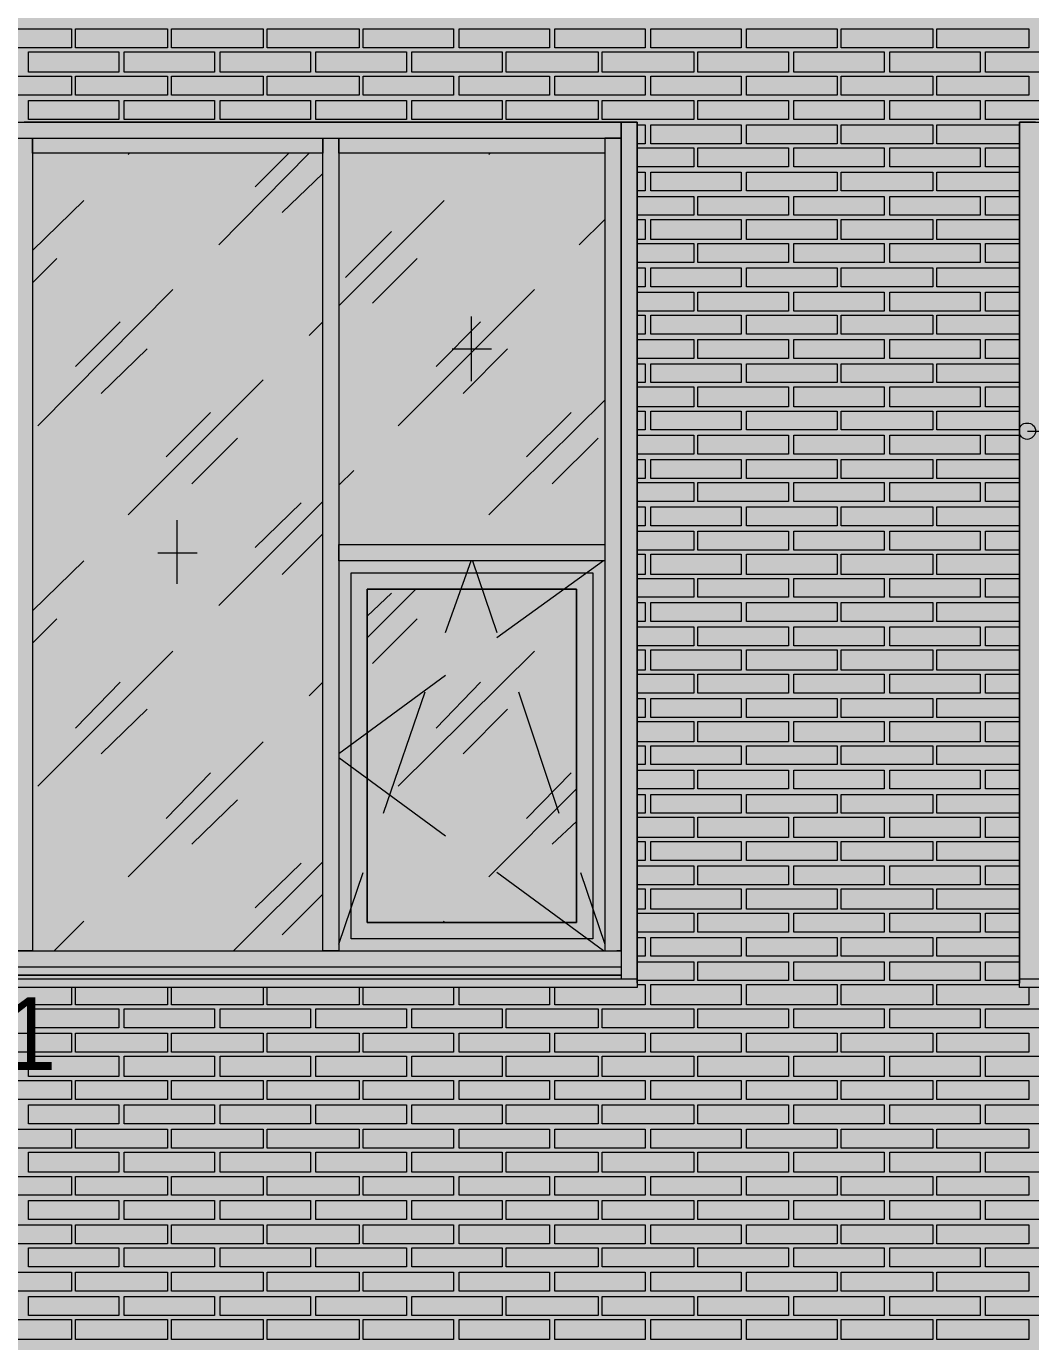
# Model space of a CAD drawing. Header units: millimetres. Extents: x -28928 to 100580, y -22867 to 36490.
# Drawn here: x 28879 to 32027, y 24164 to 28287 of the extents above; entities that cross this region are included whole.
import ezdxf

# ---------------------------------------------------------------- set-up
doc = ezdxf.new("R2010")
doc.units = ezdxf.units.MM
doc.layers.add('PDF _Геометрия', color=7, linetype='Continuous', true_color=0x8f8e8d)
doc.layers.add('PDF _Сплошная заливка', color=7, linetype='Continuous', true_color=0xffffff)
doc.layers.add('PDF _Текст', color=7, linetype='Continuous')

msp = doc.modelspace()

# ---------------------------------------------------------------- hatches: boundary and pattern name
at = {"layer": 'PDF _Сплошная заливка', "true_color": 0xdcd6cf, "transparency": 33554559}
msp.add_hatch(color=254, dxfattribs=at).paths.add_polyline_path([(19133.7, 30089.1), (19133.7, 16343.4), (52641.4, 16343.4), (52641.4, 30089.1)])

# ---------------------------------------------------------------- linework, layer by layer
at = {"layer": 'PDF _Геометрия', "lineweight": 9}
for points in [[(29021.1, 28278.4), (29021.1, 28219.1), (28737.6, 28219.1), (28737.6, 28278.4)], [(29321.4, 28278.4), (29321.4, 28219.1), (29033.7, 28219.1), (29033.7, 28278.4)], [(29621.8, 28278.4), (29621.8, 28219.1), (29334.1, 28219.1), (29334.1, 28278.4)], [(29922.2, 28278.4), (29922.2, 28219.1), (29634.5, 28219.1), (29634.5, 28278.4)], [(30218.4, 28278.4), (30218.4, 28219.1), (29934.9, 28219.1), (29934.9, 28278.4)], [(30518.7, 28278.4), (30518.7, 28219.1), (30235.3, 28219.1), (30235.3, 28278.4)], [(30819.1, 28278.4), (30819.1, 28219.1), (30535.7, 28219.1), (30535.7, 28278.4)], [(31119.5, 28278.4), (31119.5, 28219.1), (30836.1, 28219.1), (30836.1, 28278.4)], [(31419.9, 28278.4), (31419.9, 28219.1), (31136.4, 28219.1), (31136.4, 28278.4)], [(31720.3, 28278.4), (31720.3, 28219.1), (31432.6, 28219.1), (31432.6, 28278.4)], [(32020.7, 28278.4), (32020.7, 28219.1), (31733, 28219.1), (31733, 28278.4)], [(29169.1, 28143), (29029.5, 28143), (28885.7, 28143), (28885.7, 28206.4), (29029.5, 28206.4), (29169.1, 28206.4)], [(29469.5, 28143), (29329.9, 28143), (29186.1, 28143), (29186.1, 28206.4), (29329.9, 28206.4), (29469.5, 28206.4)], [(29769.9, 28143), (29626.1, 28143), (29486.4, 28143), (29486.4, 28206.4), (29626.1, 28206.4), (29769.9, 28206.4)], [(30070.3, 28143), (29926.4, 28143), (29786.8, 28143), (29786.8, 28206.4), (29926.4, 28206.4), (30070.3, 28206.4)], [(30370.7, 28143), (30226.8, 28143), (30087.2, 28143), (30087.2, 28206.4), (30226.8, 28206.4), (30370.7, 28206.4)], [(30671.1, 28143), (30527.2, 28143), (30383.4, 28143), (30383.4, 28206.4), (30527.2, 28206.4), (30671.1, 28206.4)], [(30971.4, 28143), (30827.6, 28143), (30683.7, 28143), (30683.7, 28206.4), (30827.6, 28206.4), (30971.4, 28206.4)], [(31267.6, 28143), (31128, 28143), (30984.1, 28143), (30984.1, 28206.4), (31128, 28206.4), (31267.6, 28206.4)], [(31568, 28143), (31428.4, 28143), (31284.5, 28143), (31284.5, 28206.4), (31428.4, 28206.4), (31568, 28206.4)], [(31868.4, 28143), (31724.5, 28143), (31584.9, 28143), (31584.9, 28206.4), (31724.5, 28206.4), (31868.4, 28206.4)], [(32168.7, 28143), (32024.9, 28143), (31885.3, 28143), (31885.3, 28206.4), (32024.9, 28206.4), (32168.7, 28206.4)], [(29021.1, 28130.3), (29021.1, 28071), (28737.6, 28071), (28737.6, 28130.3)], [(29321.4, 28130.3), (29321.4, 28071), (29033.7, 28071), (29033.7, 28130.3)], [(29621.8, 28130.3), (29621.8, 28071), (29334.1, 28071), (29334.1, 28130.3)], [(29922.2, 28130.3), (29922.2, 28071), (29634.5, 28071), (29634.5, 28130.3)], [(30218.4, 28130.3), (30218.4, 28071), (29934.9, 28071), (29934.9, 28130.3)], [(30518.7, 28130.3), (30518.7, 28071), (30235.3, 28071), (30235.3, 28130.3)], [(30819.1, 28130.3), (30819.1, 28071), (30535.7, 28071), (30535.7, 28130.3)], [(31119.5, 28130.3), (31119.5, 28071), (30836.1, 28071), (30836.1, 28130.3)], [(31419.9, 28130.3), (31419.9, 28071), (31136.4, 28071), (31136.4, 28130.3)], [(31720.3, 28130.3), (31720.3, 28071), (31432.6, 28071), (31432.6, 28130.3)], [(32020.7, 28130.3), (32020.7, 28071), (31733, 28071), (31733, 28130.3)], [(29169.1, 27994.9), (29029.5, 27994.9), (28885.7, 27994.9), (28885.7, 28054.1), (29029.5, 28054.1), (29169.1, 28054.1)], [(29469.5, 27994.9), (29329.9, 27994.9), (29186.1, 27994.9), (29186.1, 28054.1), (29329.9, 28054.1), (29469.5, 28054.1)], [(29769.9, 27994.9), (29626.1, 27994.9), (29486.4, 27994.9), (29486.4, 28054.1), (29626.1, 28054.1), (29769.9, 28054.1)], [(30070.3, 27994.9), (29926.4, 27994.9), (29786.8, 27994.9), (29786.8, 28054.1), (29926.4, 28054.1), (30070.3, 28054.1)], [(30370.7, 27994.9), (30226.8, 27994.9), (30087.2, 27994.9), (30087.2, 28054.1), (30226.8, 28054.1), (30370.7, 28054.1)], [(30671.1, 27994.9), (30527.2, 27994.9), (30383.4, 27994.9), (30383.4, 28054.1), (30527.2, 28054.1), (30671.1, 28054.1)], [(30971.4, 27994.9), (30827.6, 27994.9), (30683.7, 27994.9), (30683.7, 28054.1), (30827.6, 28054.1), (30971.4, 28054.1)], [(31267.6, 27994.9), (31128, 27994.9), (30984.1, 27994.9), (30984.1, 28054.1), (31128, 28054.1), (31267.6, 28054.1)], [(31568, 27994.9), (31428.4, 27994.9), (31284.5, 27994.9), (31284.5, 28054.1), (31428.4, 28054.1), (31568, 28054.1)], [(31868.4, 27994.9), (31724.5, 27994.9), (31584.9, 27994.9), (31584.9, 28054.1), (31724.5, 28054.1), (31868.4, 28054.1)], [(32168.7, 27994.9), (32024.9, 27994.9), (31885.3, 27994.9), (31885.3, 28054.1), (32024.9, 28054.1), (32168.7, 28054.1)], [(31119.5, 27978), (31119.5, 27918.7), (30836.1, 27918.7), (30836.1, 27978)], [(31419.9, 27978), (31419.9, 27918.7), (31136.4, 27918.7), (31136.4, 27978)], [(31720.3, 27978), (31720.3, 27918.7), (31432.6, 27918.7), (31432.6, 27978)], [(31267.6, 27846.8), (31128, 27846.8), (30984.1, 27846.8), (30984.1, 27906), (31128, 27906), (31267.6, 27906)], [(31568, 27846.8), (31428.4, 27846.8), (31284.5, 27846.8), (31284.5, 27906), (31428.4, 27906), (31568, 27906)], [(31868.4, 27846.8), (31724.5, 27846.8), (31584.9, 27846.8), (31584.9, 27906), (31724.5, 27906), (31868.4, 27906)], [(31119.5, 27829.9), (31119.5, 27770.7), (30836.1, 27770.7), (30836.1, 27829.9)], [(31419.9, 27829.9), (31419.9, 27770.7), (31136.4, 27770.7), (31136.4, 27829.9)], [(31720.3, 27829.9), (31720.3, 27770.7), (31432.6, 27770.7), (31432.6, 27829.9)], [(31267.6, 27694.5), (31128, 27694.5), (30984.1, 27694.5), (30984.1, 27753.7), (31128, 27753.7), (31267.6, 27753.7)], [(31568, 27694.5), (31428.4, 27694.5), (31284.5, 27694.5), (31284.5, 27753.7), (31428.4, 27753.7), (31568, 27753.7)], [(31868.4, 27694.5), (31724.5, 27694.5), (31584.9, 27694.5), (31584.9, 27753.7), (31724.5, 27753.7), (31868.4, 27753.7)], [(31119.5, 27681.8), (31119.5, 27618.4), (30836.1, 27618.4), (30836.1, 27681.8)], [(31419.9, 27681.8), (31419.9, 27618.4), (31136.4, 27618.4), (31136.4, 27681.8)], [(31720.3, 27681.8), (31720.3, 27618.4), (31432.6, 27618.4), (31432.6, 27681.8)], [(31267.6, 27546.4), (31128, 27546.4), (30984.1, 27546.4), (30984.1, 27605.7), (31128, 27605.7), (31267.6, 27605.7)], [(31568, 27546.4), (31428.4, 27546.4), (31284.5, 27546.4), (31284.5, 27605.7), (31428.4, 27605.7), (31568, 27605.7)], [(31868.4, 27546.4), (31724.5, 27546.4), (31584.9, 27546.4), (31584.9, 27605.7), (31724.5, 27605.7), (31868.4, 27605.7)], [(31119.5, 27529.5), (31119.5, 27470.3), (30836.1, 27470.3), (30836.1, 27529.5)], [(31419.9, 27529.5), (31419.9, 27470.3), (31136.4, 27470.3), (31136.4, 27529.5)], [(31720.3, 27529.5), (31720.3, 27470.3), (31432.6, 27470.3), (31432.6, 27529.5)], [(31267.6, 27394.1), (31128, 27394.1), (30984.1, 27394.1), (30984.1, 27453.4), (31128, 27453.4), (31267.6, 27453.4)], [(31568, 27394.1), (31428.4, 27394.1), (31284.5, 27394.1), (31284.5, 27453.4), (31428.4, 27453.4), (31568, 27453.4)], [(31868.4, 27394.1), (31724.5, 27394.1), (31584.9, 27394.1), (31584.9, 27453.4), (31724.5, 27453.4), (31868.4, 27453.4)], [(31119.5, 27381.4), (31119.5, 27322.2), (30836.1, 27322.2), (30836.1, 27381.4)], [(31419.9, 27381.4), (31419.9, 27322.2), (31136.4, 27322.2), (31136.4, 27381.4)], [(31720.3, 27381.4), (31720.3, 27322.2), (31432.6, 27322.2), (31432.6, 27381.4)], [(31267.6, 27246), (31128, 27246), (30984.1, 27246), (30984.1, 27305.3), (31128, 27305.3), (31267.6, 27305.3)], [(31568, 27246), (31428.4, 27246), (31284.5, 27246), (31284.5, 27305.3), (31428.4, 27305.3), (31568, 27305.3)], [(31868.4, 27246), (31724.5, 27246), (31584.9, 27246), (31584.9, 27305.3), (31724.5, 27305.3), (31868.4, 27305.3)], [(31119.5, 27229.1), (31119.5, 27169.9), (30836.1, 27169.9), (30836.1, 27229.1)], [(31419.9, 27229.1), (31419.9, 27169.9), (31136.4, 27169.9), (31136.4, 27229.1)], [(31720.3, 27229.1), (31720.3, 27169.9), (31432.6, 27169.9), (31432.6, 27229.1)], [(31267.6, 27093.7), (31128, 27093.7), (30984.1, 27093.7), (30984.1, 27157.2), (31128, 27157.2), (31267.6, 27157.2)], [(31568, 27093.7), (31428.4, 27093.7), (31284.5, 27093.7), (31284.5, 27157.2), (31428.4, 27157.2), (31568, 27157.2)], [(31868.4, 27093.7), (31724.5, 27093.7), (31584.9, 27093.7), (31584.9, 27157.2), (31724.5, 27157.2), (31868.4, 27157.2)], [(31119.5, 27081), (31119.5, 27021.8), (30836.1, 27021.8), (30836.1, 27081)], [(31419.9, 27081), (31419.9, 27021.8), (31136.4, 27021.8), (31136.4, 27081)], [(31720.3, 27081), (31720.3, 27021.8), (31432.6, 27021.8), (31432.6, 27081)], [(31267.6, 26945.7), (31128, 26945.7), (30984.1, 26945.7), (30984.1, 27004.9), (31128, 27004.9), (31267.6, 27004.9)], [(31568, 26945.7), (31428.4, 26945.7), (31284.5, 26945.7), (31284.5, 27004.9), (31428.4, 27004.9), (31568, 27004.9)], [(31868.4, 26945.7), (31724.5, 26945.7), (31584.9, 26945.7), (31584.9, 27004.9), (31724.5, 27004.9), (31868.4, 27004.9)], [(31119.5, 26928.7), (31119.5, 26869.5), (30836.1, 26869.5), (30836.1, 26928.7)], [(31419.9, 26928.7), (31419.9, 26869.5), (31136.4, 26869.5), (31136.4, 26928.7)], [(31720.3, 26928.7), (31720.3, 26869.5), (31432.6, 26869.5), (31432.6, 26928.7)], [(31267.6, 26797.6), (31128, 26797.6), (30984.1, 26797.6), (30984.1, 26856.8), (31128, 26856.8), (31267.6, 26856.8)], [(31568, 26797.6), (31428.4, 26797.6), (31284.5, 26797.6), (31284.5, 26856.8), (31428.4, 26856.8), (31568, 26856.8)], [(31868.4, 26797.6), (31724.5, 26797.6), (31584.9, 26797.6), (31584.9, 26856.8), (31724.5, 26856.8), (31868.4, 26856.8)], [(31119.5, 26780.7), (31119.5, 26721.4), (30836.1, 26721.4), (30836.1, 26780.7)], [(31419.9, 26780.7), (31419.9, 26721.4), (31136.4, 26721.4), (31136.4, 26780.7)], [(31720.3, 26780.7), (31720.3, 26721.4), (31432.6, 26721.4), (31432.6, 26780.7)], [(31267.6, 26645.3), (31128, 26645.3), (30984.1, 26645.3), (30984.1, 26704.5), (31128, 26704.5), (31267.6, 26704.5)], [(31568, 26645.3), (31428.4, 26645.3), (31284.5, 26645.3), (31284.5, 26704.5), (31428.4, 26704.5), (31568, 26704.5)], [(31868.4, 26645.3), (31724.5, 26645.3), (31584.9, 26645.3), (31584.9, 26704.5), (31724.5, 26704.5), (31868.4, 26704.5)], [(31119.5, 26632.6), (31119.5, 26569.1), (30836.1, 26569.1), (30836.1, 26632.6)], [(31419.9, 26632.6), (31419.9, 26569.1), (31136.4, 26569.1), (31136.4, 26632.6)], [(31720.3, 26632.6), (31720.3, 26569.1), (31432.6, 26569.1), (31432.6, 26632.6)], [(31267.6, 26497.2), (31128, 26497.2), (30984.1, 26497.2), (30984.1, 26556.4), (31128, 26556.4), (31267.6, 26556.4)], [(31568, 26497.2), (31428.4, 26497.2), (31284.5, 26497.2), (31284.5, 26556.4), (31428.4, 26556.4), (31568, 26556.4)], [(31868.4, 26497.2), (31724.5, 26497.2), (31584.9, 26497.2), (31584.9, 26556.4), (31724.5, 26556.4), (31868.4, 26556.4)], [(31119.5, 26480.3), (31119.5, 26421), (30836.1, 26421), (30836.1, 26480.3)], [(31419.9, 26480.3), (31419.9, 26421), (31136.4, 26421), (31136.4, 26480.3)], [(31720.3, 26480.3), (31720.3, 26421), (31432.6, 26421), (31432.6, 26480.3)], [(31267.6, 26344.9), (31128, 26344.9), (30984.1, 26344.9), (30984.1, 26404.1), (31128, 26404.1), (31267.6, 26404.1)], [(31568, 26344.9), (31428.4, 26344.9), (31284.5, 26344.9), (31284.5, 26404.1), (31428.4, 26404.1), (31568, 26404.1)], [(31868.4, 26344.9), (31724.5, 26344.9), (31584.9, 26344.9), (31584.9, 26404.1), (31724.5, 26404.1), (31868.4, 26404.1)], [(31119.5, 26332.2), (31119.5, 26268.7), (30836.1, 26268.7), (30836.1, 26332.2)], [(31419.9, 26332.2), (31419.9, 26268.7), (31136.4, 26268.7), (31136.4, 26332.2)], [(31720.3, 26332.2), (31720.3, 26268.7), (31432.6, 26268.7), (31432.6, 26332.2)], [(31267.6, 26196.8), (31128, 26196.8), (30984.1, 26196.8), (30984.1, 26256), (31128, 26256), (31267.6, 26256)], [(31568, 26196.8), (31428.4, 26196.8), (31284.5, 26196.8), (31284.5, 26256), (31428.4, 26256), (31568, 26256)], [(31868.4, 26196.8), (31724.5, 26196.8), (31584.9, 26196.8), (31584.9, 26256), (31724.5, 26256), (31868.4, 26256)], [(31119.5, 26179.9), (31119.5, 26120.7), (30836.1, 26120.7), (30836.1, 26179.9)], [(31419.9, 26179.9), (31419.9, 26120.7), (31136.4, 26120.7), (31136.4, 26179.9)], [(31720.3, 26179.9), (31720.3, 26120.7), (31432.6, 26120.7), (31432.6, 26179.9)], [(31267.6, 26044.5), (31128, 26044.5), (30984.1, 26044.5), (30984.1, 26108), (31128, 26108), (31267.6, 26108)], [(31568, 26044.5), (31428.4, 26044.5), (31284.5, 26044.5), (31284.5, 26108), (31428.4, 26108), (31568, 26108)], [(31868.4, 26044.5), (31724.5, 26044.5), (31584.9, 26044.5), (31584.9, 26108), (31724.5, 26108), (31868.4, 26108)], [(31119.5, 26031.8), (31119.5, 25972.6), (30836.1, 25972.6), (30836.1, 26031.8)], [(31419.9, 26031.8), (31419.9, 25972.6), (31136.4, 25972.6), (31136.4, 26031.8)], [(31720.3, 26031.8), (31720.3, 25972.6), (31432.6, 25972.6), (31432.6, 26031.8)], [(31267.6, 25896.4), (31128, 25896.4), (30984.1, 25896.4), (30984.1, 25955.7), (31128, 25955.7), (31267.6, 25955.7)], [(31568, 25896.4), (31428.4, 25896.4), (31284.5, 25896.4), (31284.5, 25955.7), (31428.4, 25955.7), (31568, 25955.7)], [(31868.4, 25896.4), (31724.5, 25896.4), (31584.9, 25896.4), (31584.9, 25955.7), (31724.5, 25955.7), (31868.4, 25955.7)], [(31119.5, 25879.5), (31119.5, 25820.3), (30836.1, 25820.3), (30836.1, 25879.5)], [(31419.9, 25879.5), (31419.9, 25820.3), (31136.4, 25820.3), (31136.4, 25879.5)], [(31720.3, 25879.5), (31720.3, 25820.3), (31432.6, 25820.3), (31432.6, 25879.5)], [(31267.6, 25744.1), (31128, 25744.1), (30984.1, 25744.1), (30984.1, 25807.6), (31128, 25807.6), (31267.6, 25807.6)], [(31568, 25744.1), (31428.4, 25744.1), (31284.5, 25744.1), (31284.5, 25807.6), (31428.4, 25807.6), (31568, 25807.6)], [(31868.4, 25744.1), (31724.5, 25744.1), (31584.9, 25744.1), (31584.9, 25807.6), (31724.5, 25807.6), (31868.4, 25807.6)], [(31119.5, 25731.4), (31119.5, 25672.2), (30836.1, 25672.2), (30836.1, 25731.4)], [(31419.9, 25731.4), (31419.9, 25672.2), (31136.4, 25672.2), (31136.4, 25731.4)], [(31720.3, 25731.4), (31720.3, 25672.2), (31432.6, 25672.2), (31432.6, 25731.4)], [(31267.6, 25596), (31128, 25596), (30984.1, 25596), (30984.1, 25655.3), (31128, 25655.3), (31267.6, 25655.3)], [(31568, 25596), (31428.4, 25596), (31284.5, 25596), (31284.5, 25655.3), (31428.4, 25655.3), (31568, 25655.3)], [(31868.4, 25596), (31724.5, 25596), (31584.9, 25596), (31584.9, 25655.3), (31724.5, 25655.3), (31868.4, 25655.3)], [(31119.5, 25583.4), (31119.5, 25519.9), (30836.1, 25519.9), (30836.1, 25583.4)], [(31419.9, 25583.4), (31419.9, 25519.9), (31136.4, 25519.9), (31136.4, 25583.4)], [(31720.3, 25583.4), (31720.3, 25519.9), (31432.6, 25519.9), (31432.6, 25583.4)], [(31267.6, 25448), (31128, 25448), (30984.1, 25448), (30984.1, 25507.2), (31128, 25507.2), (31267.6, 25507.2)], [(31568, 25448), (31428.4, 25448), (31284.5, 25448), (31284.5, 25507.2), (31428.4, 25507.2), (31568, 25507.2)], [(31868.4, 25448), (31724.5, 25448), (31584.9, 25448), (31584.9, 25507.2), (31724.5, 25507.2), (31868.4, 25507.2)], [(31119.5, 25431), (31119.5, 25371.8), (30836.1, 25371.8), (30836.1, 25431)], [(31419.9, 25431), (31419.9, 25371.8), (31136.4, 25371.8), (31136.4, 25431)], [(31720.3, 25431), (31720.3, 25371.8), (31432.6, 25371.8), (31432.6, 25431)], [(31267.6, 25295.7), (31128, 25295.7), (30984.1, 25295.7), (30984.1, 25354.9), (31128, 25354.9), (31267.6, 25354.9)], [(31568, 25295.7), (31428.4, 25295.7), (31284.5, 25295.7), (31284.5, 25354.9), (31428.4, 25354.9), (31568, 25354.9)], [(31868.4, 25295.7), (31724.5, 25295.7), (31584.9, 25295.7), (31584.9, 25354.9), (31724.5, 25354.9), (31868.4, 25354.9)], [(31119.5, 25283), (31119.5, 25219.5), (30836.1, 25219.5), (30836.1, 25283)], [(31419.9, 25283), (31419.9, 25219.5), (31136.4, 25219.5), (31136.4, 25283)], [(31720.3, 25283), (31720.3, 25219.5), (31432.6, 25219.5), (31432.6, 25283)], [(29169.1, 25147.6), (29029.5, 25147.6), (28885.7, 25147.6), (28885.7, 25206.8), (29029.5, 25206.8), (29169.1, 25206.8)], [(29469.5, 25147.6), (29329.9, 25147.6), (29186.1, 25147.6), (29186.1, 25206.8), (29329.9, 25206.8), (29469.5, 25206.8)], [(29769.9, 25147.6), (29626.1, 25147.6), (29486.4, 25147.6), (29486.4, 25206.8), (29626.1, 25206.8), (29769.9, 25206.8)], [(30070.3, 25147.6), (29926.4, 25147.6), (29786.8, 25147.6), (29786.8, 25206.8), (29926.4, 25206.8), (30070.3, 25206.8)], [(30370.7, 25147.6), (30226.8, 25147.6), (30087.2, 25147.6), (30087.2, 25206.8), (30226.8, 25206.8), (30370.7, 25206.8)], [(30671.1, 25147.6), (30527.2, 25147.6), (30383.4, 25147.6), (30383.4, 25206.8), (30527.2, 25206.8), (30671.1, 25206.8)], [(30971.4, 25147.6), (30827.6, 25147.6), (30683.7, 25147.6), (30683.7, 25206.8), (30827.6, 25206.8), (30971.4, 25206.8)], [(31267.6, 25147.6), (31128, 25147.6), (30984.1, 25147.6), (30984.1, 25206.8), (31128, 25206.8), (31267.6, 25206.8)], [(31568, 25147.6), (31428.4, 25147.6), (31284.5, 25147.6), (31284.5, 25206.8), (31428.4, 25206.8), (31568, 25206.8)], [(31868.4, 25147.6), (31724.5, 25147.6), (31584.9, 25147.6), (31584.9, 25206.8), (31724.5, 25206.8), (31868.4, 25206.8)], [(32168.7, 25147.6), (32024.9, 25147.6), (31885.3, 25147.6), (31885.3, 25206.8), (32024.9, 25206.8), (32168.7, 25206.8)], [(29021.1, 25130.7), (29021.1, 25071.4), (28737.6, 25071.4), (28737.6, 25130.7)], [(29321.4, 25130.7), (29321.4, 25071.4), (29033.7, 25071.4), (29033.7, 25130.7)], [(29621.8, 25130.7), (29621.8, 25071.4), (29334.1, 25071.4), (29334.1, 25130.7)], [(29922.2, 25130.7), (29922.2, 25071.4), (29634.5, 25071.4), (29634.5, 25130.7)], [(30218.4, 25130.7), (30218.4, 25071.4), (29934.9, 25071.4), (29934.9, 25130.7)], [(30518.7, 25130.7), (30518.7, 25071.4), (30235.3, 25071.4), (30235.3, 25130.7)], [(30819.1, 25130.7), (30819.1, 25071.4), (30535.7, 25071.4), (30535.7, 25130.7)], [(31119.5, 25130.7), (31119.5, 25071.4), (30836.1, 25071.4), (30836.1, 25130.7)], [(31419.9, 25130.7), (31419.9, 25071.4), (31136.4, 25071.4), (31136.4, 25130.7)], [(31720.3, 25130.7), (31720.3, 25071.4), (31432.6, 25071.4), (31432.6, 25130.7)], [(32020.7, 25130.7), (32020.7, 25071.4), (31733, 25071.4), (31733, 25130.7)], [(29169.1, 24995.3), (29029.5, 24995.3), (28885.7, 24995.3), (28885.7, 25058.7), (29029.5, 25058.7), (29169.1, 25058.7)], [(29469.5, 24995.3), (29329.9, 24995.3), (29186.1, 24995.3), (29186.1, 25058.7), (29329.9, 25058.7), (29469.5, 25058.7)], [(29769.9, 24995.3), (29626.1, 24995.3), (29486.4, 24995.3), (29486.4, 25058.7), (29626.1, 25058.7), (29769.9, 25058.7)], [(30070.3, 24995.3), (29926.4, 24995.3), (29786.8, 24995.3), (29786.8, 25058.7), (29926.4, 25058.7), (30070.3, 25058.7)], [(30370.7, 24995.3), (30226.8, 24995.3), (30087.2, 24995.3), (30087.2, 25058.7), (30226.8, 25058.7), (30370.7, 25058.7)], [(30671.1, 24995.3), (30527.2, 24995.3), (30383.4, 24995.3), (30383.4, 25058.7), (30527.2, 25058.7), (30671.1, 25058.7)], [(30971.4, 24995.3), (30827.6, 24995.3), (30683.7, 24995.3), (30683.7, 25058.7), (30827.6, 25058.7), (30971.4, 25058.7)], [(31267.6, 24995.3), (31128, 24995.3), (30984.1, 24995.3), (30984.1, 25058.7), (31128, 25058.7), (31267.6, 25058.7)], [(31568, 24995.3), (31428.4, 24995.3), (31284.5, 24995.3), (31284.5, 25058.7), (31428.4, 25058.7), (31568, 25058.7)], [(31868.4, 24995.3), (31724.5, 24995.3), (31584.9, 24995.3), (31584.9, 25058.7), (31724.5, 25058.7), (31868.4, 25058.7)], [(32168.7, 24995.3), (32024.9, 24995.3), (31885.3, 24995.3), (31885.3, 25058.7), (32024.9, 25058.7), (32168.7, 25058.7)], [(29021.1, 24982.6), (29021.1, 24923.4), (28737.6, 24923.4), (28737.6, 24982.6)], [(29321.4, 24982.6), (29321.4, 24923.4), (29033.7, 24923.4), (29033.7, 24982.6)], [(29621.8, 24982.6), (29621.8, 24923.4), (29334.1, 24923.4), (29334.1, 24982.6)], [(29922.2, 24982.6), (29922.2, 24923.4), (29634.5, 24923.4), (29634.5, 24982.6)], [(30218.4, 24982.6), (30218.4, 24923.4), (29934.9, 24923.4), (29934.9, 24982.6)], [(30518.7, 24982.6), (30518.7, 24923.4), (30235.3, 24923.4), (30235.3, 24982.6)], [(30819.1, 24982.6), (30819.1, 24923.4), (30535.7, 24923.4), (30535.7, 24982.6)], [(31119.5, 24982.6), (31119.5, 24923.4), (30836.1, 24923.4), (30836.1, 24982.6)], [(31419.9, 24982.6), (31419.9, 24923.4), (31136.4, 24923.4), (31136.4, 24982.6)], [(31720.3, 24982.6), (31720.3, 24923.4), (31432.6, 24923.4), (31432.6, 24982.6)], [(32020.7, 24982.6), (32020.7, 24923.4), (31733, 24923.4), (31733, 24982.6)], [(29169.1, 24847.2), (29029.5, 24847.2), (28885.7, 24847.2), (28885.7, 24906.4), (29029.5, 24906.4), (29169.1, 24906.4)], [(29469.5, 24847.2), (29329.9, 24847.2), (29186.1, 24847.2), (29186.1, 24906.4), (29329.9, 24906.4), (29469.5, 24906.4)], [(29769.9, 24847.2), (29626.1, 24847.2), (29486.4, 24847.2), (29486.4, 24906.4), (29626.1, 24906.4), (29769.9, 24906.4)], [(30070.3, 24847.2), (29926.4, 24847.2), (29786.8, 24847.2), (29786.8, 24906.4), (29926.4, 24906.4), (30070.3, 24906.4)], [(30370.7, 24847.2), (30226.8, 24847.2), (30087.2, 24847.2), (30087.2, 24906.4), (30226.8, 24906.4), (30370.7, 24906.4)], [(30671.1, 24847.2), (30527.2, 24847.2), (30383.4, 24847.2), (30383.4, 24906.4), (30527.2, 24906.4), (30671.1, 24906.4)], [(30971.4, 24847.2), (30827.6, 24847.2), (30683.7, 24847.2), (30683.7, 24906.4), (30827.6, 24906.4), (30971.4, 24906.4)], [(31267.6, 24847.2), (31128, 24847.2), (30984.1, 24847.2), (30984.1, 24906.4), (31128, 24906.4), (31267.6, 24906.4)], [(31568, 24847.2), (31428.4, 24847.2), (31284.5, 24847.2), (31284.5, 24906.4), (31428.4, 24906.4), (31568, 24906.4)], [(31868.4, 24847.2), (31724.5, 24847.2), (31584.9, 24847.2), (31584.9, 24906.4), (31724.5, 24906.4), (31868.4, 24906.4)], [(32168.7, 24847.2), (32024.9, 24847.2), (31885.3, 24847.2), (31885.3, 24906.4), (32024.9, 24906.4), (32168.7, 24906.4)], [(29021.1, 24830.3), (29021.1, 24771), (28737.6, 24771), (28737.6, 24830.3)], [(29321.4, 24830.3), (29321.4, 24771), (29033.7, 24771), (29033.7, 24830.3)], [(29621.8, 24830.3), (29621.8, 24771), (29334.1, 24771), (29334.1, 24830.3)], [(29922.2, 24830.3), (29922.2, 24771), (29634.5, 24771), (29634.5, 24830.3)], [(30218.4, 24830.3), (30218.4, 24771), (29934.9, 24771), (29934.9, 24830.3)], [(30518.7, 24830.3), (30518.7, 24771), (30235.3, 24771), (30235.3, 24830.3)], [(30819.1, 24830.3), (30819.1, 24771), (30535.7, 24771), (30535.7, 24830.3)], [(31119.5, 24830.3), (31119.5, 24771), (30836.1, 24771), (30836.1, 24830.3)], [(31419.9, 24830.3), (31419.9, 24771), (31136.4, 24771), (31136.4, 24830.3)], [(31720.3, 24830.3), (31720.3, 24771), (31432.6, 24771), (31432.6, 24830.3)], [(32020.7, 24830.3), (32020.7, 24771), (31733, 24771), (31733, 24830.3)], [(29169.1, 24694.9), (29029.5, 24694.9), (28885.7, 24694.9), (28885.7, 24758.4), (29029.5, 24758.4), (29169.1, 24758.4)], [(29469.5, 24694.9), (29329.9, 24694.9), (29186.1, 24694.9), (29186.1, 24758.4), (29329.9, 24758.4), (29469.5, 24758.4)], [(29769.9, 24694.9), (29626.1, 24694.9), (29486.4, 24694.9), (29486.4, 24758.4), (29626.1, 24758.4), (29769.9, 24758.4)], [(30070.3, 24694.9), (29926.4, 24694.9), (29786.8, 24694.9), (29786.8, 24758.4), (29926.4, 24758.4), (30070.3, 24758.4)], [(30370.7, 24694.9), (30226.8, 24694.9), (30087.2, 24694.9), (30087.2, 24758.4), (30226.8, 24758.4), (30370.7, 24758.4)], [(30671.1, 24694.9), (30527.2, 24694.9), (30383.4, 24694.9), (30383.4, 24758.4), (30527.2, 24758.4), (30671.1, 24758.4)], [(30971.4, 24694.9), (30827.6, 24694.9), (30683.7, 24694.9), (30683.7, 24758.4), (30827.6, 24758.4), (30971.4, 24758.4)], [(31267.6, 24694.9), (31128, 24694.9), (30984.1, 24694.9), (30984.1, 24758.4), (31128, 24758.4), (31267.6, 24758.4)], [(31568, 24694.9), (31428.4, 24694.9), (31284.5, 24694.9), (31284.5, 24758.4), (31428.4, 24758.4), (31568, 24758.4)], [(31868.4, 24694.9), (31724.5, 24694.9), (31584.9, 24694.9), (31584.9, 24758.4), (31724.5, 24758.4), (31868.4, 24758.4)], [(32168.7, 24694.9), (32024.9, 24694.9), (31885.3, 24694.9), (31885.3, 24758.4), (32024.9, 24758.4), (32168.7, 24758.4)], [(29021.1, 24682.2), (29021.1, 24623), (28737.6, 24623), (28737.6, 24682.2)], [(29321.4, 24682.2), (29321.4, 24623), (29033.7, 24623), (29033.7, 24682.2)], [(29621.8, 24682.2), (29621.8, 24623), (29334.1, 24623), (29334.1, 24682.2)], [(29922.2, 24682.2), (29922.2, 24623), (29634.5, 24623), (29634.5, 24682.2)], [(30218.4, 24682.2), (30218.4, 24623), (29934.9, 24623), (29934.9, 24682.2)], [(30518.7, 24682.2), (30518.7, 24623), (30235.3, 24623), (30235.3, 24682.2)], [(30819.1, 24682.2), (30819.1, 24623), (30535.7, 24623), (30535.7, 24682.2)], [(31119.5, 24682.2), (31119.5, 24623), (30836.1, 24623), (30836.1, 24682.2)], [(31419.9, 24682.2), (31419.9, 24623), (31136.4, 24623), (31136.4, 24682.2)], [(31720.3, 24682.2), (31720.3, 24623), (31432.6, 24623), (31432.6, 24682.2)], [(32020.7, 24682.2), (32020.7, 24623), (31733, 24623), (31733, 24682.2)], [(29169.1, 24546.8), (29029.5, 24546.8), (28885.7, 24546.8), (28885.7, 24606), (29029.5, 24606), (29169.1, 24606)], [(29469.5, 24546.8), (29329.9, 24546.8), (29186.1, 24546.8), (29186.1, 24606), (29329.9, 24606), (29469.5, 24606)], [(29769.9, 24546.8), (29626.1, 24546.8), (29486.4, 24546.8), (29486.4, 24606), (29626.1, 24606), (29769.9, 24606)], [(30070.3, 24546.8), (29926.4, 24546.8), (29786.8, 24546.8), (29786.8, 24606), (29926.4, 24606), (30070.3, 24606)], [(30370.7, 24546.8), (30226.8, 24546.8), (30087.2, 24546.8), (30087.2, 24606), (30226.8, 24606), (30370.7, 24606)], [(30671.1, 24546.8), (30527.2, 24546.8), (30383.4, 24546.8), (30383.4, 24606), (30527.2, 24606), (30671.1, 24606)], [(30971.4, 24546.8), (30827.6, 24546.8), (30683.7, 24546.8), (30683.7, 24606), (30827.6, 24606), (30971.4, 24606)], [(31267.6, 24546.8), (31128, 24546.8), (30984.1, 24546.8), (30984.1, 24606), (31128, 24606), (31267.6, 24606)], [(31568, 24546.8), (31428.4, 24546.8), (31284.5, 24546.8), (31284.5, 24606), (31428.4, 24606), (31568, 24606)], [(31868.4, 24546.8), (31724.5, 24546.8), (31584.9, 24546.8), (31584.9, 24606), (31724.5, 24606), (31868.4, 24606)], [(32168.7, 24546.8), (32024.9, 24546.8), (31885.3, 24546.8), (31885.3, 24606), (32024.9, 24606), (32168.7, 24606)], [(29021.1, 24529.9), (29021.1, 24470.7), (28737.6, 24470.7), (28737.6, 24529.9)], [(29321.4, 24529.9), (29321.4, 24470.7), (29033.7, 24470.7), (29033.7, 24529.9)], [(29621.8, 24529.9), (29621.8, 24470.7), (29334.1, 24470.7), (29334.1, 24529.9)], [(29922.2, 24529.9), (29922.2, 24470.7), (29634.5, 24470.7), (29634.5, 24529.9)], [(30218.4, 24529.9), (30218.4, 24470.7), (29934.9, 24470.7), (29934.9, 24529.9)], [(30518.7, 24529.9), (30518.7, 24470.7), (30235.3, 24470.7), (30235.3, 24529.9)], [(30819.1, 24529.9), (30819.1, 24470.7), (30535.7, 24470.7), (30535.7, 24529.9)], [(31119.5, 24529.9), (31119.5, 24470.7), (30836.1, 24470.7), (30836.1, 24529.9)], [(31419.9, 24529.9), (31419.9, 24470.7), (31136.4, 24470.7), (31136.4, 24529.9)], [(31720.3, 24529.9), (31720.3, 24470.7), (31432.6, 24470.7), (31432.6, 24529.9)], [(32020.7, 24529.9), (32020.7, 24470.7), (31733, 24470.7), (31733, 24529.9)], [(29169.1, 24398.7), (29029.5, 24398.7), (28885.7, 24398.7), (28885.7, 24458), (29029.5, 24458), (29169.1, 24458)], [(29469.5, 24398.7), (29329.9, 24398.7), (29186.1, 24398.7), (29186.1, 24458), (29329.9, 24458), (29469.5, 24458)], [(29769.9, 24398.7), (29626.1, 24398.7), (29486.4, 24398.7), (29486.4, 24458), (29626.1, 24458), (29769.9, 24458)], [(30070.3, 24398.7), (29926.4, 24398.7), (29786.8, 24398.7), (29786.8, 24458), (29926.4, 24458), (30070.3, 24458)], [(30370.7, 24398.7), (30226.8, 24398.7), (30087.2, 24398.7), (30087.2, 24458), (30226.8, 24458), (30370.7, 24458)], [(30671.1, 24398.7), (30527.2, 24398.7), (30383.4, 24398.7), (30383.4, 24458), (30527.2, 24458), (30671.1, 24458)], [(30971.4, 24398.7), (30827.6, 24398.7), (30683.7, 24398.7), (30683.7, 24458), (30827.6, 24458), (30971.4, 24458)], [(31267.6, 24398.7), (31128, 24398.7), (30984.1, 24398.7), (30984.1, 24458), (31128, 24458), (31267.6, 24458)], [(31568, 24398.7), (31428.4, 24398.7), (31284.5, 24398.7), (31284.5, 24458), (31428.4, 24458), (31568, 24458)], [(31868.4, 24398.7), (31724.5, 24398.7), (31584.9, 24398.7), (31584.9, 24458), (31724.5, 24458), (31868.4, 24458)], [(32168.7, 24398.7), (32024.9, 24398.7), (31885.3, 24398.7), (31885.3, 24458), (32024.9, 24458), (32168.7, 24458)], [(29021.1, 24381.8), (29021.1, 24322.6), (28737.6, 24322.6), (28737.6, 24381.8)], [(29321.4, 24381.8), (29321.4, 24322.6), (29033.7, 24322.6), (29033.7, 24381.8)], [(29621.8, 24381.8), (29621.8, 24322.6), (29334.1, 24322.6), (29334.1, 24381.8)], [(29922.2, 24381.8), (29922.2, 24322.6), (29634.5, 24322.6), (29634.5, 24381.8)], [(30218.4, 24381.8), (30218.4, 24322.6), (29934.9, 24322.6), (29934.9, 24381.8)], [(30518.7, 24381.8), (30518.7, 24322.6), (30235.3, 24322.6), (30235.3, 24381.8)], [(30819.1, 24381.8), (30819.1, 24322.6), (30535.7, 24322.6), (30535.7, 24381.8)], [(31119.5, 24381.8), (31119.5, 24322.6), (30836.1, 24322.6), (30836.1, 24381.8)], [(31419.9, 24381.8), (31419.9, 24322.6), (31136.4, 24322.6), (31136.4, 24381.8)], [(31720.3, 24381.8), (31720.3, 24322.6), (31432.6, 24322.6), (31432.6, 24381.8)], [(32020.7, 24381.8), (32020.7, 24322.6), (31733, 24322.6), (31733, 24381.8)], [(29169.1, 24246.4), (29029.5, 24246.4), (28885.7, 24246.4), (28885.7, 24305.7), (29029.5, 24305.7), (29169.1, 24305.7)], [(29469.5, 24246.4), (29329.9, 24246.4), (29186.1, 24246.4), (29186.1, 24305.7), (29329.9, 24305.7), (29469.5, 24305.7)], [(29769.9, 24246.4), (29626.1, 24246.4), (29486.4, 24246.4), (29486.4, 24305.7), (29626.1, 24305.7), (29769.9, 24305.7)], [(30070.3, 24246.4), (29926.4, 24246.4), (29786.8, 24246.4), (29786.8, 24305.7), (29926.4, 24305.7), (30070.3, 24305.7)], [(30370.7, 24246.4), (30226.8, 24246.4), (30087.2, 24246.4), (30087.2, 24305.7), (30226.8, 24305.7), (30370.7, 24305.7)], [(30671.1, 24246.4), (30527.2, 24246.4), (30383.4, 24246.4), (30383.4, 24305.7), (30527.2, 24305.7), (30671.1, 24305.7)], [(30971.4, 24246.4), (30827.6, 24246.4), (30683.7, 24246.4), (30683.7, 24305.7), (30827.6, 24305.7), (30971.4, 24305.7)], [(31267.6, 24246.4), (31128, 24246.4), (30984.1, 24246.4), (30984.1, 24305.7), (31128, 24305.7), (31267.6, 24305.7)], [(31568, 24246.4), (31428.4, 24246.4), (31284.5, 24246.4), (31284.5, 24305.7), (31428.4, 24305.7), (31568, 24305.7)], [(31868.4, 24246.4), (31724.5, 24246.4), (31584.9, 24246.4), (31584.9, 24305.7), (31724.5, 24305.7), (31868.4, 24305.7)], [(32168.7, 24246.4), (32024.9, 24246.4), (31885.3, 24246.4), (31885.3, 24305.7), (32024.9, 24305.7), (32168.7, 24305.7)], [(29021.1, 24233.7), (29021.1, 24170.3), (28737.6, 24170.3), (28737.6, 24233.7)], [(29321.4, 24233.7), (29321.4, 24170.3), (29033.7, 24170.3), (29033.7, 24233.7)], [(29621.8, 24233.7), (29621.8, 24170.3), (29334.1, 24170.3), (29334.1, 24233.7)], [(29922.2, 24233.7), (29922.2, 24170.3), (29634.5, 24170.3), (29634.5, 24233.7)], [(30218.4, 24233.7), (30218.4, 24170.3), (29934.9, 24170.3), (29934.9, 24233.7)], [(30518.7, 24233.7), (30518.7, 24170.3), (30235.3, 24170.3), (30235.3, 24233.7)], [(30819.1, 24233.7), (30819.1, 24170.3), (30535.7, 24170.3), (30535.7, 24233.7)], [(31119.5, 24233.7), (31119.5, 24170.3), (30836.1, 24170.3), (30836.1, 24233.7)], [(31419.9, 24233.7), (31419.9, 24170.3), (31136.4, 24170.3), (31136.4, 24233.7)], [(31720.3, 24233.7), (31720.3, 24170.3), (31432.6, 24170.3), (31432.6, 24233.7)], [(32020.7, 24233.7), (32020.7, 24170.3), (31733, 24170.3), (31733, 24233.7)]]:
    msp.add_lwpolyline(points, close=True, dxfattribs=at)
at = {"layer": 'PDF _Геометрия', "color": 7, "lineweight": 9}
for points in [[(25996.1, 27986.4), (30793.7, 27986.4), (30743, 27986.4), (30743, 27910.3), (30743, 26636.8), (30743, 27935.7), (30692.2, 27935.7), (30692.2, 26636.8), (30692.2, 25388.7), (30743, 25388.7), (30743, 26636.8), (30743, 25363.4), (30743, 25299.9)], [(28873, 27935.7), (29833.4, 27935.7), (30717.6, 27935.7), (30743, 27935.7), (30743, 27986.4), (30717.6, 27986.4), (29833.4, 27986.4), (28873, 27986.4)], [(32041.8, 27986.4), (31991.1, 27986.4), (31991.1, 27910.3), (31991.1, 26636.8), (31991.1, 25363.4), (31991.1, 25287.2), (31991.1, 27986.4), (33789.1, 27986.4)], [(29198.7, 27884.9), (29203, 27889.1)], [(29482.2, 27601.4), (29765.7, 27889.1)], [(29596.4, 27783.4), (29702.2, 27889.1)], [(30328.4, 27884.9), (30332.6, 27889.1)], [(29681.1, 27703), (29808, 27825.7)], [(28898.4, 27584.5), (29059.1, 27741)], [(29858.7, 27411), (30188.7, 27741)], [(30611.8, 27601.4), (30692.2, 27681.8)], [(29879.9, 27499.9), (30023.7, 27643.7)], [(28898.4, 27483), (28974.5, 27559.1)], [(29964.5, 27419.5), (30104.1, 27559.1)], [(28915.3, 27034.5), (29338.4, 27461.8)], [(30044.9, 27034.5), (30472.2, 27461.8)], [(30273.4, 27377.2), (30273.4, 27174.1)], [(29033.7, 27220.7), (29173.4, 27360.3)], [(29765.7, 27318), (29808, 27360.3)], [(30163.4, 27220.7), (30303, 27360.3)], [(29114.1, 27136), (29258, 27275.7)], [(30214.1, 27275.7), (30336.8, 27275.7)], [(30248, 27136), (30387.6, 27275.7)], [(29198.7, 26755.3), (29621.8, 27178.4)], [(30328.4, 26755.3), (30692.2, 27114.9)], [(29317.2, 26937.2), (29456.8, 27076.8)], [(30446.8, 26937.2), (30586.4, 27076.8)], [(32016.4, 27017.6), (33907.6, 27017.6)], [(29397.6, 26852.6), (29541.4, 26996.4)], [(30527.2, 26852.6), (30671.1, 26996.4)], [(29858.7, 26848.4), (29905.3, 26894.9)], [(29482.2, 26471.8), (29808, 26797.6)], [(29596.4, 26653.7), (29740.3, 26793.4)], [(29351.1, 26738.4), (29351.1, 26539.5)], [(29681.1, 26569.1), (29808, 26696)], [(29291.8, 26636.8), (29414.5, 26636.8)], [(28898.4, 26454.9), (29059.1, 26611.4)], [(30193, 26387.2), (30273.4, 26611.4)], [(30277.6, 26611.4), (30353.7, 26387.2)], [(30688, 26611.4), (30353.7, 26370.3)], [(29947.6, 26370.3), (30099.9, 26522.6)], [(29947.6, 26438), (30023.7, 26509.9)], [(28898.4, 26353.4), (28974.5, 26429.5)], [(29964.5, 26289.9), (30104.1, 26429.5)], [(28915.3, 25904.9), (29338.4, 26328)], [(30044.9, 25904.9), (30472.2, 26328)], [(29033.7, 26086.8), (29173.4, 26230.7)], [(29765.7, 26188.4), (29808, 26230.7)], [(30193, 26251.8), (29858.7, 26006.4)], [(30163.4, 26086.8), (30303, 26230.7)], [(29998.4, 25820.3), (30129.5, 26201)], [(30421.4, 26201), (30548.4, 25820.3)], [(29114.1, 26006.4), (29258, 26146)], [(30248, 26006.4), (30387.6, 26146)], [(29198.7, 25621.4), (29621.8, 26044.5)], [(30193, 25748.4), (29858.7, 25993.7)], [(29317.2, 25803.4), (29456.8, 25947.2)], [(30446.8, 25803.4), (30586.4, 25947.2)], [(30328.4, 25621.4), (30603.4, 25896.4)], [(29397.6, 25723), (29541.4, 25862.6)], [(30527.2, 25723), (30603.4, 25794.9)], [(29528.7, 25388.7), (29808, 25668)], [(29596.4, 25524.1), (29740.3, 25663.7)], [(29858.7, 25409.9), (29934.9, 25634.1)], [(30688, 25388.7), (30353.7, 25634.1)], [(30616.1, 25634.1), (30692.2, 25409.9)], [(29681.1, 25439.5), (29808, 25566.4)], [(28966.1, 25388.7), (29059.1, 25481.8)], [(30184.5, 25477.6), (30188.7, 25481.8)], [(30717.6, 25338), (29833.4, 25338), (28873, 25338), (27912.6, 25338), (26956.4, 25338), (26072.2, 25338), (26046.8, 25338), (26046.8, 25388.7), (26072.2, 25388.7), (26956.4, 25388.7), (27912.6, 25388.7), (28873, 25388.7), (29833.4, 25388.7), (30717.6, 25388.7)], [(30743, 25388.7), (30730.3, 25388.7)], [(30743, 25338), (26046.8, 25338)], [(30793.7, 25304.1), (30793.7, 25299.9), (25996.1, 25299.9), (25996.1, 25304.1)], [(30793.7, 25299.9), (30793.7, 25274.5), (25996.1, 25274.5), (25996.1, 25299.9)], [(30743, 25312.6), (26046.8, 25312.6), (30743, 25312.6)], [(30743, 25312.6), (26046.8, 25312.6)], [(30793.7, 25283), (30793.7, 25274.5)], [(33789.1, 25304.1), (33789.1, 25299.9), (31991.1, 25299.9), (31991.1, 25304.1)], [(33789.1, 25299.9), (33789.1, 25274.5), (31991.1, 25274.5), (31991.1, 25299.9)], [(31991.1, 25274.5), (31991.1, 25283)]]:
    msp.add_lwpolyline(points, dxfattribs=at)
for points in [[(30793.7, 25287.2), (30793.7, 25363.4), (30793.7, 26636.8), (30793.7, 27910.3), (30793.7, 27986.4)], [(28847.6, 26636.8), (28847.6, 27935.7), (28898.4, 27935.7), (28898.4, 26636.8), (28898.4, 25388.7), (28847.6, 25388.7)], [(29808, 27889.1), (28898.4, 27889.1), (28898.4, 27935.7), (29808, 27935.7)], [(29808, 26636.8), (29808, 27935.7), (29858.7, 27935.7), (29858.7, 26636.8), (29858.7, 25388.7), (29808, 25388.7)], [(30692.2, 27889.1), (29858.7, 27889.1), (29858.7, 27935.7), (30692.2, 27935.7)], [(30692.2, 26611.4), (29858.7, 26611.4), (29858.7, 26662.2), (30692.2, 26662.2)], [(29896.8, 26573.4), (30654.1, 26573.4), (30654.1, 25426.8), (29896.8, 25426.8)], [(30654.1, 26573.4), (30654.1, 25426.8), (29896.8, 25426.8), (29896.8, 26573.4)], [(30603.4, 26522.6), (29947.6, 26522.6), (29947.6, 25477.6), (30603.4, 25477.6)], [(29947.6, 25477.6), (29947.6, 26522.6), (30603.4, 26522.6), (30603.4, 25477.6)]]:
    msp.add_lwpolyline(points, close=True, dxfattribs=at)
at = {"layer": 'PDF _Геометрия', "lineweight": 9}
for points in [[(30793.7, 27978), (30819.1, 27978), (30819.1, 27918.7), (30793.7, 27918.7)], [(31991.1, 27918.7), (31733, 27918.7), (31733, 27978), (31991.1, 27978)], [(30793.7, 27906), (30827.6, 27906), (30971.4, 27906), (30971.4, 27846.8), (30827.6, 27846.8), (30793.7, 27846.8)], [(31991.1, 27846.8), (31885.3, 27846.8), (31885.3, 27906), (31991.1, 27906)], [(30793.7, 27829.9), (30819.1, 27829.9), (30819.1, 27770.7), (30793.7, 27770.7)], [(31991.1, 27770.7), (31733, 27770.7), (31733, 27829.9), (31991.1, 27829.9)], [(30793.7, 27753.7), (30827.6, 27753.7), (30971.4, 27753.7), (30971.4, 27694.5), (30827.6, 27694.5), (30793.7, 27694.5)], [(31991.1, 27694.5), (31885.3, 27694.5), (31885.3, 27753.7), (31991.1, 27753.7)], [(30793.7, 27681.8), (30819.1, 27681.8), (30819.1, 27618.4), (30793.7, 27618.4)], [(31991.1, 27618.4), (31733, 27618.4), (31733, 27681.8), (31991.1, 27681.8)], [(30793.7, 27605.7), (30827.6, 27605.7), (30971.4, 27605.7), (30971.4, 27546.4), (30827.6, 27546.4), (30793.7, 27546.4)], [(31991.1, 27546.4), (31885.3, 27546.4), (31885.3, 27605.7), (31991.1, 27605.7)], [(30793.7, 27529.5), (30819.1, 27529.5), (30819.1, 27470.3), (30793.7, 27470.3)], [(31991.1, 27470.3), (31733, 27470.3), (31733, 27529.5), (31991.1, 27529.5)], [(30793.7, 27453.4), (30827.6, 27453.4), (30971.4, 27453.4), (30971.4, 27394.1), (30827.6, 27394.1), (30793.7, 27394.1)], [(31991.1, 27394.1), (31885.3, 27394.1), (31885.3, 27453.4), (31991.1, 27453.4)], [(30793.7, 27381.4), (30819.1, 27381.4), (30819.1, 27322.2), (30793.7, 27322.2)], [(31991.1, 27322.2), (31733, 27322.2), (31733, 27381.4), (31991.1, 27381.4)], [(30793.7, 27305.3), (30827.6, 27305.3), (30971.4, 27305.3), (30971.4, 27246), (30827.6, 27246), (30793.7, 27246)], [(31991.1, 27246), (31885.3, 27246), (31885.3, 27305.3), (31991.1, 27305.3)], [(30793.7, 27229.1), (30819.1, 27229.1), (30819.1, 27169.9), (30793.7, 27169.9)], [(31991.1, 27169.9), (31733, 27169.9), (31733, 27229.1), (31991.1, 27229.1)], [(30793.7, 27157.2), (30827.6, 27157.2), (30971.4, 27157.2), (30971.4, 27093.7), (30827.6, 27093.7), (30793.7, 27093.7)], [(31991.1, 27093.7), (31885.3, 27093.7), (31885.3, 27157.2), (31991.1, 27157.2)], [(30793.7, 27081), (30819.1, 27081), (30819.1, 27021.8), (30793.7, 27021.8)], [(31991.1, 27021.8), (31733, 27021.8), (31733, 27081), (31991.1, 27081)], [(30793.7, 27004.9), (30827.6, 27004.9), (30971.4, 27004.9), (30971.4, 26945.7), (30827.6, 26945.7), (30793.7, 26945.7)], [(31991.1, 26945.7), (31885.3, 26945.7), (31885.3, 27004.9), (31991.1, 27004.9)], [(30793.7, 26928.7), (30819.1, 26928.7), (30819.1, 26869.5), (30793.7, 26869.5)], [(31991.1, 26869.5), (31733, 26869.5), (31733, 26928.7), (31991.1, 26928.7)], [(30793.7, 26856.8), (30827.6, 26856.8), (30971.4, 26856.8), (30971.4, 26797.6), (30827.6, 26797.6), (30793.7, 26797.6)], [(31991.1, 26797.6), (31885.3, 26797.6), (31885.3, 26856.8), (31991.1, 26856.8)], [(30793.7, 26780.7), (30819.1, 26780.7), (30819.1, 26721.4), (30793.7, 26721.4)], [(31991.1, 26721.4), (31733, 26721.4), (31733, 26780.7), (31991.1, 26780.7)], [(30793.7, 26704.5), (30827.6, 26704.5), (30971.4, 26704.5), (30971.4, 26645.3), (30827.6, 26645.3), (30793.7, 26645.3)], [(31991.1, 26645.3), (31885.3, 26645.3), (31885.3, 26704.5), (31991.1, 26704.5)], [(30793.7, 26632.6), (30819.1, 26632.6), (30819.1, 26569.1), (30793.7, 26569.1)], [(31991.1, 26569.1), (31733, 26569.1), (31733, 26632.6), (31991.1, 26632.6)], [(30793.7, 26556.4), (30827.6, 26556.4), (30971.4, 26556.4), (30971.4, 26497.2), (30827.6, 26497.2), (30793.7, 26497.2)], [(31991.1, 26497.2), (31885.3, 26497.2), (31885.3, 26556.4), (31991.1, 26556.4)], [(30793.7, 26480.3), (30819.1, 26480.3), (30819.1, 26421), (30793.7, 26421)], [(31991.1, 26421), (31733, 26421), (31733, 26480.3), (31991.1, 26480.3)], [(30793.7, 26404.1), (30827.6, 26404.1), (30971.4, 26404.1), (30971.4, 26344.9), (30827.6, 26344.9), (30793.7, 26344.9)], [(31991.1, 26344.9), (31885.3, 26344.9), (31885.3, 26404.1), (31991.1, 26404.1)], [(30793.7, 26332.2), (30819.1, 26332.2), (30819.1, 26268.7), (30793.7, 26268.7)], [(31991.1, 26268.7), (31733, 26268.7), (31733, 26332.2), (31991.1, 26332.2)], [(30793.7, 26256), (30827.6, 26256), (30971.4, 26256), (30971.4, 26196.8), (30827.6, 26196.8), (30793.7, 26196.8)], [(31991.1, 26196.8), (31885.3, 26196.8), (31885.3, 26256), (31991.1, 26256)], [(30793.7, 26179.9), (30819.1, 26179.9), (30819.1, 26120.7), (30793.7, 26120.7)], [(31991.1, 26120.7), (31733, 26120.7), (31733, 26179.9), (31991.1, 26179.9)], [(30793.7, 26108), (30827.6, 26108), (30971.4, 26108), (30971.4, 26044.5), (30827.6, 26044.5), (30793.7, 26044.5)], [(31991.1, 26044.5), (31885.3, 26044.5), (31885.3, 26108), (31991.1, 26108)], [(30793.7, 26031.8), (30819.1, 26031.8), (30819.1, 25972.6), (30793.7, 25972.6)], [(31991.1, 25972.6), (31733, 25972.6), (31733, 26031.8), (31991.1, 26031.8)], [(30793.7, 25955.7), (30827.6, 25955.7), (30971.4, 25955.7), (30971.4, 25896.4), (30827.6, 25896.4), (30793.7, 25896.4)], [(31991.1, 25896.4), (31885.3, 25896.4), (31885.3, 25955.7), (31991.1, 25955.7)], [(30793.7, 25879.5), (30819.1, 25879.5), (30819.1, 25820.3), (30793.7, 25820.3)], [(31991.1, 25820.3), (31733, 25820.3), (31733, 25879.5), (31991.1, 25879.5)], [(30793.7, 25807.6), (30827.6, 25807.6), (30971.4, 25807.6), (30971.4, 25744.1), (30827.6, 25744.1), (30793.7, 25744.1)], [(31991.1, 25744.1), (31885.3, 25744.1), (31885.3, 25807.6), (31991.1, 25807.6)], [(30793.7, 25731.4), (30819.1, 25731.4), (30819.1, 25672.2), (30793.7, 25672.2)], [(31991.1, 25672.2), (31733, 25672.2), (31733, 25731.4), (31991.1, 25731.4)], [(30793.7, 25655.3), (30827.6, 25655.3), (30971.4, 25655.3), (30971.4, 25596), (30827.6, 25596), (30793.7, 25596)], [(31991.1, 25596), (31885.3, 25596), (31885.3, 25655.3), (31991.1, 25655.3)], [(30793.7, 25583.4), (30819.1, 25583.4), (30819.1, 25519.9), (30793.7, 25519.9)], [(31991.1, 25519.9), (31733, 25519.9), (31733, 25583.4), (31991.1, 25583.4)], [(30793.7, 25507.2), (30827.6, 25507.2), (30971.4, 25507.2), (30971.4, 25448), (30827.6, 25448), (30793.7, 25448)], [(31991.1, 25448), (31885.3, 25448), (31885.3, 25507.2), (31991.1, 25507.2)], [(30793.7, 25431), (30819.1, 25431), (30819.1, 25371.8), (30793.7, 25371.8)], [(31991.1, 25371.8), (31733, 25371.8), (31733, 25431), (31991.1, 25431)], [(30793.7, 25354.9), (30827.6, 25354.9), (30971.4, 25354.9), (30971.4, 25295.7), (30827.6, 25295.7), (30793.7, 25295.7)], [(31991.1, 25295.7), (31885.3, 25295.7), (31885.3, 25354.9), (31991.1, 25354.9)], [(29021.1, 25274.5), (29021.1, 25219.5), (28737.6, 25219.5), (28737.6, 25274.5)], [(29321.4, 25274.5), (29321.4, 25219.5), (29033.7, 25219.5), (29033.7, 25274.5)], [(29621.8, 25274.5), (29621.8, 25219.5), (29334.1, 25219.5), (29334.1, 25274.5)], [(29922.2, 25274.5), (29922.2, 25219.5), (29634.5, 25219.5), (29634.5, 25274.5)], [(30218.4, 25274.5), (30218.4, 25219.5), (29934.9, 25219.5), (29934.9, 25274.5)], [(30518.7, 25274.5), (30518.7, 25219.5), (30235.3, 25219.5), (30235.3, 25274.5)], [(30793.7, 25283), (30819.1, 25283), (30819.1, 25219.5), (30535.7, 25219.5), (30535.7, 25274.5)], [(32020.7, 25274.5), (32020.7, 25219.5), (31733, 25219.5), (31733, 25283), (31991.1, 25283)]]:
    msp.add_lwpolyline(points, dxfattribs=at)
at = {"layer": 'PDF _Геометрия', "color": 7, "lineweight": 9}
for points in [[(31991.1, 27017.6), (31991.1, 27034.5), (31999.5, 27043), (32016.4, 27043)], [(31991.1, 27017.6), (31991.1, 27034.5), (31999.5, 27043), (32016.4, 27043)], [(32016.4, 26992.2), (31999.5, 26992.2), (31991.1, 27004.9), (31991.1, 27017.6)], [(32016.4, 26992.2), (31999.5, 26992.2), (31991.1, 27004.9), (31991.1, 27017.6)], [(32016.4, 27043), (32029.1, 27043), (32041.8, 27034.5), (32041.8, 27017.6)], [(32016.4, 27043), (32029.1, 27043), (32041.8, 27034.5), (32041.8, 27017.6)], [(32041.8, 27017.6), (32041.8, 27004.9), (32029.1, 26992.2), (32016.4, 26992.2)], [(32041.8, 27017.6), (32041.8, 27004.9), (32029.1, 26992.2), (32016.4, 26992.2)]]:
    msp.add_open_spline(points, degree=3, dxfattribs=at)
at = {"layer": 'PDF _Сплошная заливка', "lineweight": 9, "transparency": 33554559}
for points in [[(28898.4, 27889.1), (28898.4, 25388.7), (29808, 27889.1), (29808, 25388.7)], [(29858.7, 27889.1), (29858.7, 26662.2), (30692.2, 27889.1), (30692.2, 26662.2)], [(29947.6, 26522.6), (29947.6, 25477.6), (30603.4, 26522.6), (30603.4, 25477.6)]]:
    msp.add_solid(points, dxfattribs=at)

# ---------------------------------------------------------------- texts
at = {"layer": 'PDF _Текст', "insert": (28080.4, 25128.2), "char_height": 227.71, "attachment_point": 4, "style": ''}
msp.add_mtext('ОТЛ-1', dxfattribs=at)

doc.saveas('drawing.dxf')
